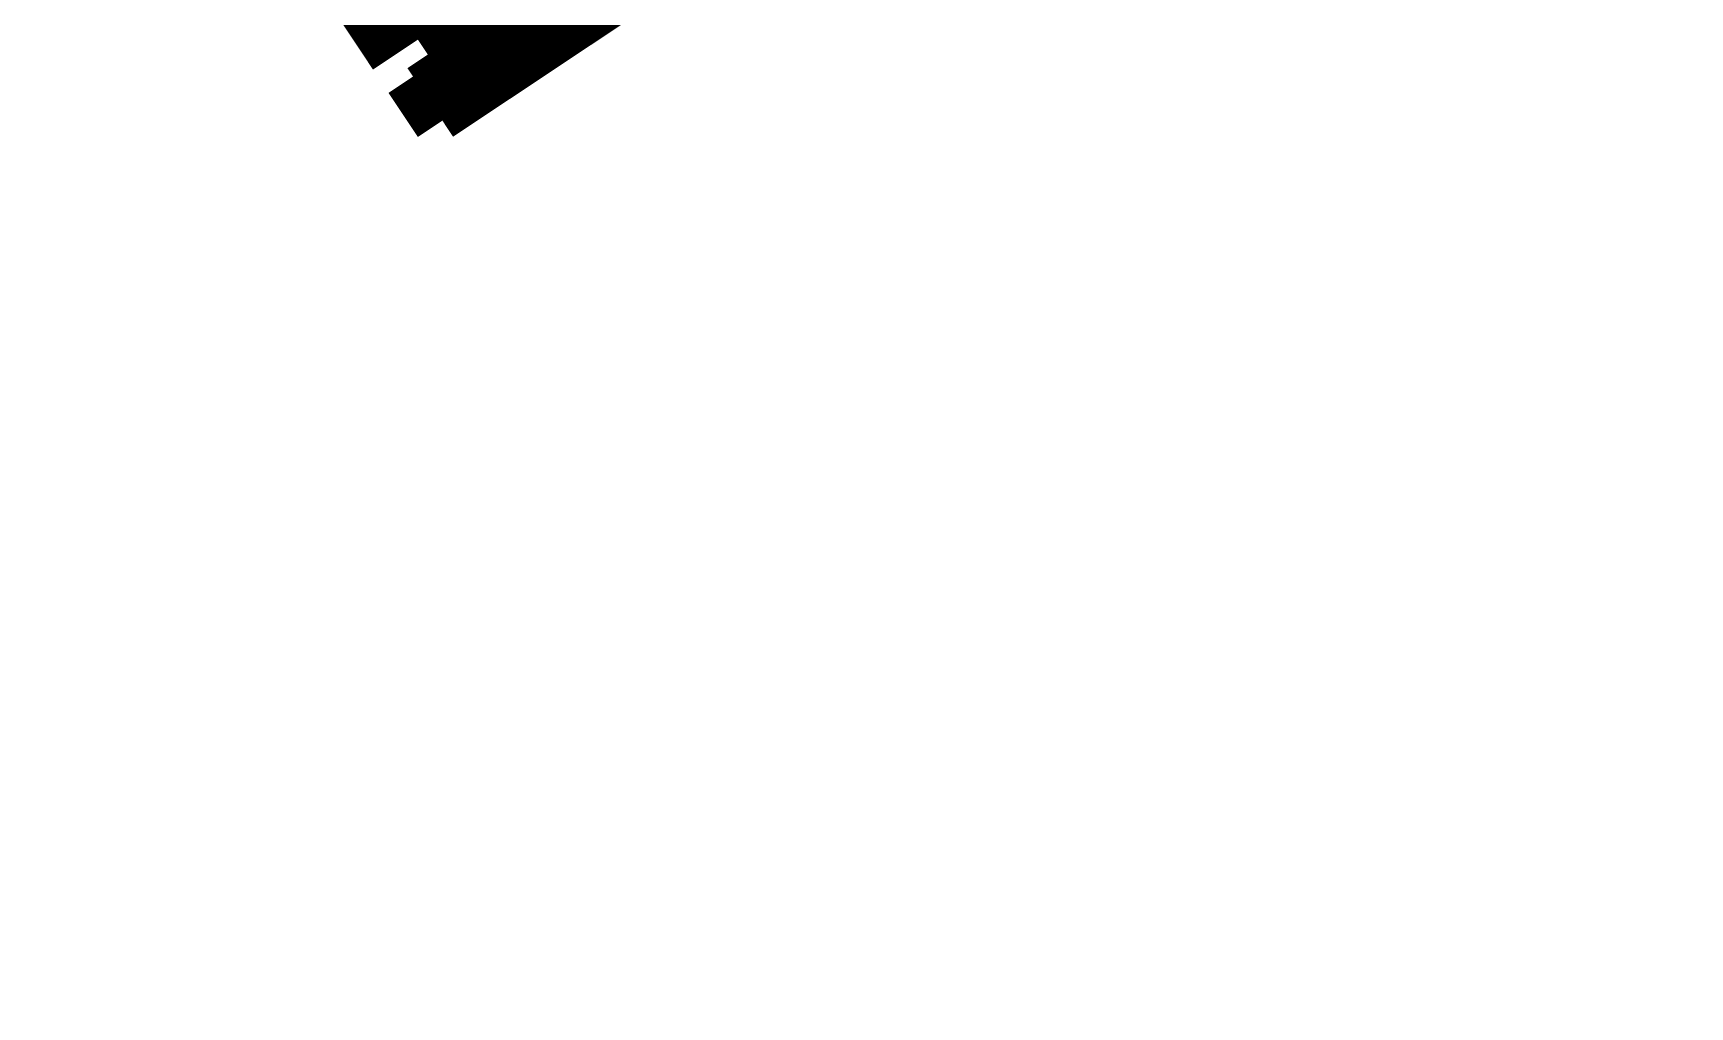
# Model space of a CAD drawing. Extents: x -0.42 to 4.47, y 1.12 to 4.63.
# Drawn here: x 2.945 to 3.607, y 1.121 to 1.51 of the extents above; entities that cross this region are included whole.
import ezdxf

# ---------------------------------------------------------------- set-up
doc = ezdxf.new("R2010")
doc.units = 0
doc.layers.get('0').update_dxf_attribs({"linetype": 'CONTINUOUS'})

msp = doc.modelspace()

# ---------------------------------------------------------------- linework, layer by layer
at = {"color": 5, "const_width": 1.415}
for points in [[(3.65264, 1.91343), (3.67857, 1.91343)], [(3.66994, 1.88744), (3.65264, 1.91343)], [(3.70691, 1.87086), (3.67857, 1.91343)], [(3.68211, 1.91343), (3.73171, 1.91343)], [(3.70691, 1.87617), (3.68211, 1.91343)], [(3.70691, 1.87617), (3.73171, 1.91343)], [(3.70691, 1.87086), (3.73525, 1.91343)], [(3.72595, 1.86051), (3.76118, 1.91343)], [(3.73525, 1.91343), (3.76118, 1.91343)], [(3.68377, 1.88792), (3.69555, 1.88792)], [(3.70201, 1.86051), (3.68377, 1.88792)], [(3.71181, 1.86051), (3.73005, 1.88792)], [(3.71827, 1.88792), (3.73005, 1.88792)], [(3.68787, 1.86051), (3.67612, 1.87816)], [(3.68787, 1.86051), (3.68787, 1.82812)], [(3.72595, 1.86051), (3.72595, 1.82812)]]:
    msp.add_lwpolyline(points, dxfattribs=at)

doc.saveas('drawing.dxf')
